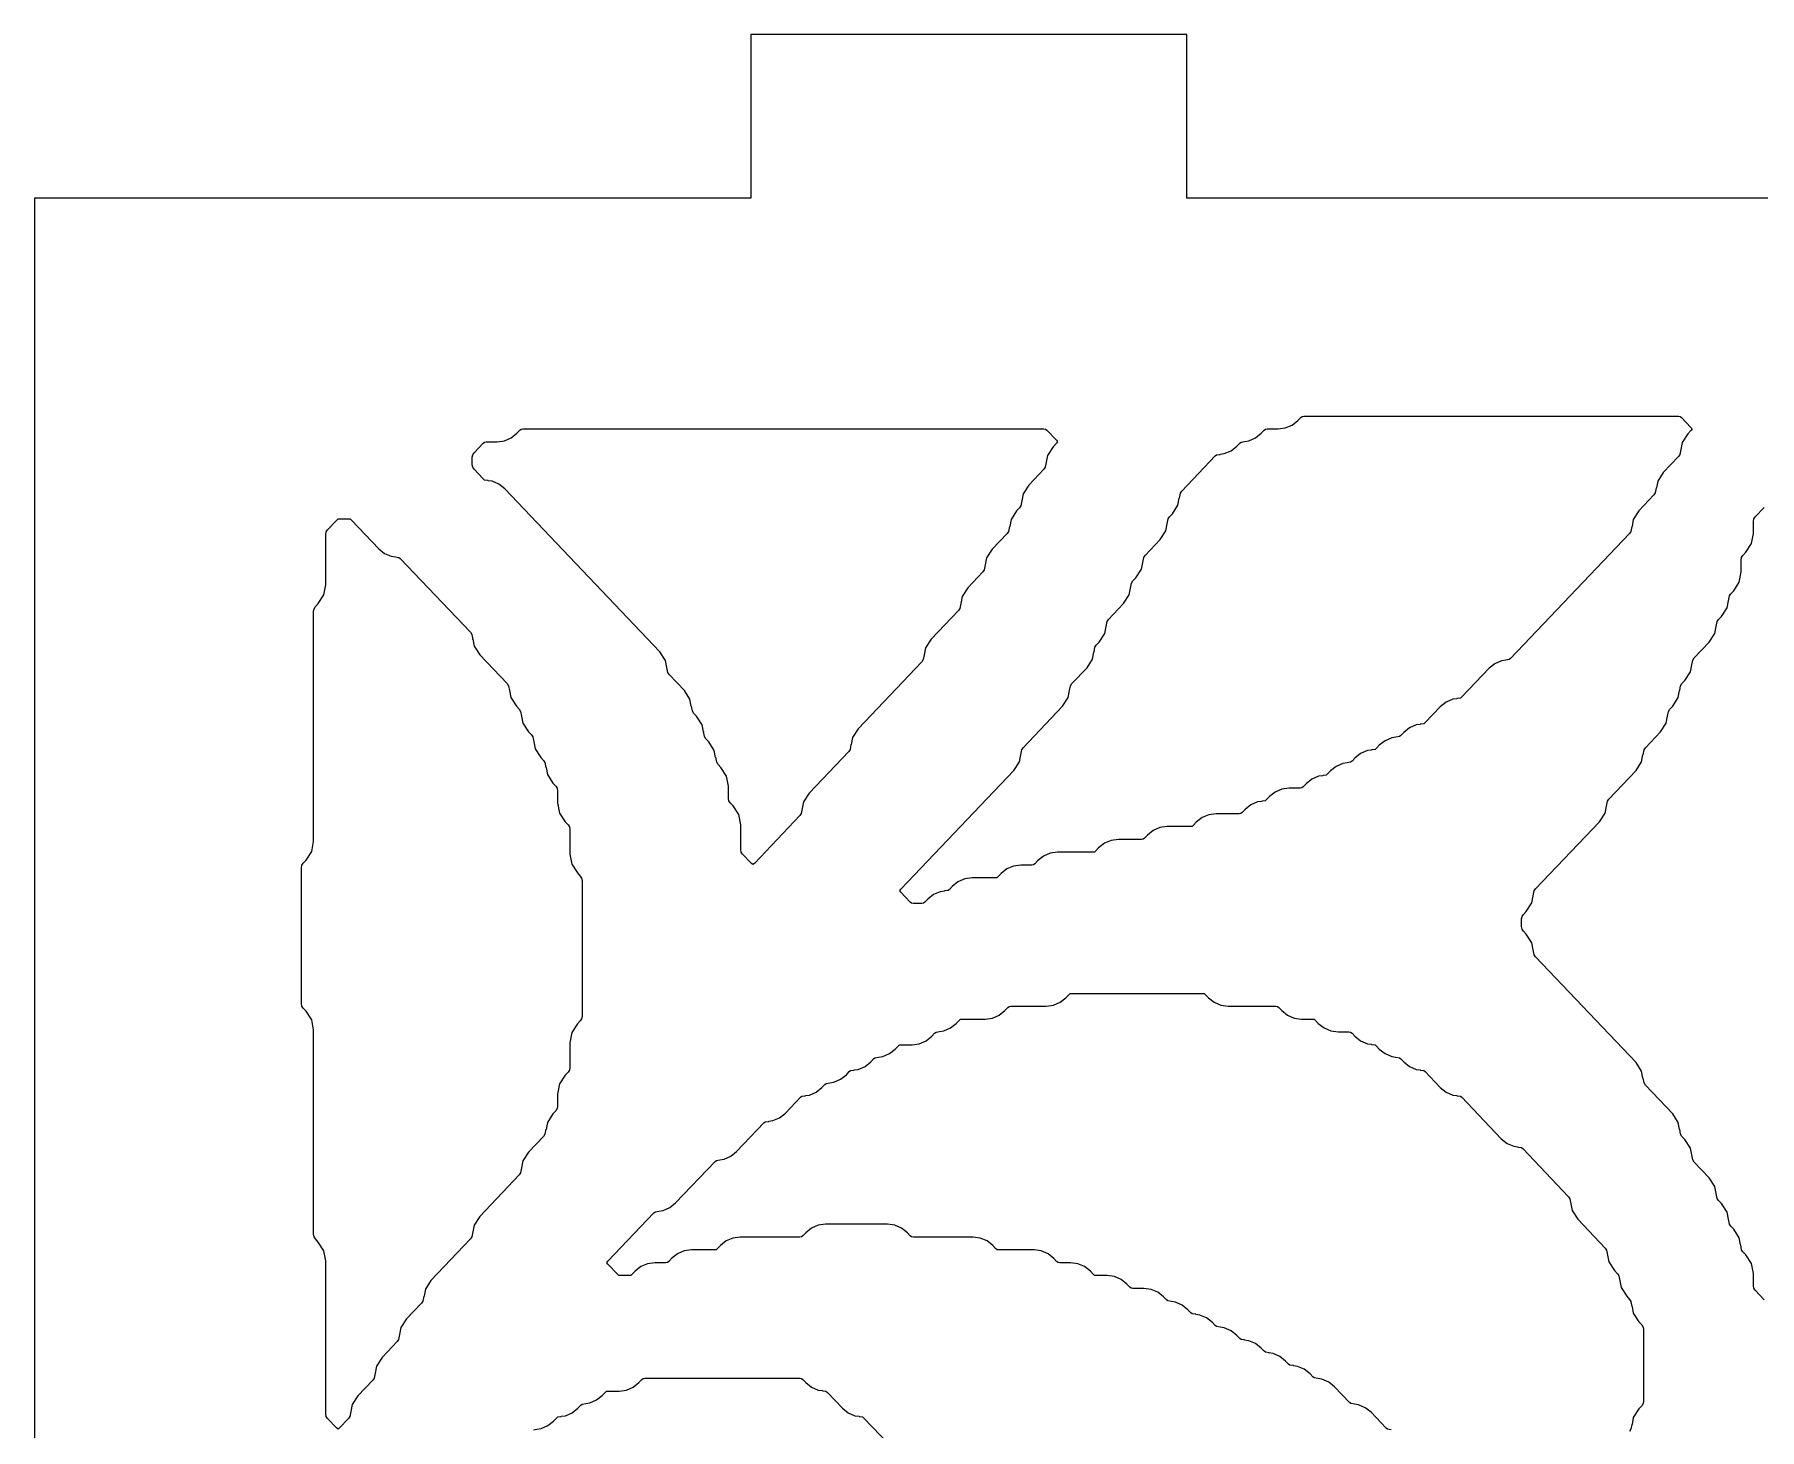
# Model space of a CAD drawing. Header units: millimetres. Extents: x 10 to 410, y 18 to 283.
# Drawn here: x 10 to 41.63, y 257.41 to 283 of the extents above; entities that cross this region are included whole.
import ezdxf

# ---------------------------------------------------------------- set-up
doc = ezdxf.new("R2010")
doc.units = ezdxf.units.MM
doc.layers.add('CUT', color=1, linetype='Continuous')

msp = doc.modelspace()

# ---------------------------------------------------------------- linework, layer by layer
at = {"layer": 'CUT'}
for points in [[(52.134, 157), (60.134, 157), (60.134, 160), (73.2679, 160), (73.2679, 280), (60.134, 280), (60.134, 283), (52.134, 283), (52.134, 280), (31.134, 280), (31.134, 283), (23.134, 283), (23.134, 280), (10, 280), (10, 160), (23.134, 160), (23.134, 157), (31.134, 157), (31.134, 160), (52.134, 160)], [(27.959, 269.5023), (28.061, 269.6613), (28.0854, 269.7883), (28.0877, 269.7879), (28.1052, 269.879), (28.1295, 269.9169), (28.854, 270.6788), (28.956, 270.8378), (28.9805, 270.9648), (28.9827, 270.9644), (29.0002, 271.0554), (29.0246, 271.0934), (29.3015, 271.3846), (29.4035, 271.5437), (29.428, 271.6707), (29.4302, 271.6702), (29.4477, 271.7613), (29.4721, 271.7992), (29.5253, 271.8552), (29.6273, 272.0143), (29.6517, 272.1413), (29.654, 272.1408), (29.6715, 272.2319), (29.6958, 272.2698), (29.9728, 272.5611), (30.0748, 272.7201), (30.0992, 272.8471), (30.1015, 272.8467), (30.119, 272.9378), (30.1433, 272.9757), (30.1966, 273.0317), (30.2986, 273.1907), (30.323, 273.3177), (30.3252, 273.3173), (30.3428, 273.4084), (30.3671, 273.4463), (30.6441, 273.7376), (30.7461, 273.8966), (30.7705, 274.0236), (30.7728, 274.0232), (30.7903, 274.1142), (30.8146, 274.1522), (30.8678, 274.2082), (30.9698, 274.3672), (30.9943, 274.4942), (30.9965, 274.4938), (31.014, 274.5848), (31.0384, 274.6228), (31.6535, 275.2696), (31.6787, 275.2898), (31.7441, 275.2987), (31.7437, 275.302), (31.8195, 275.3123), (31.9433, 275.3654), (32.0484, 275.4496), (32.101, 275.5049), (32.1262, 275.5251), (32.1916, 275.534), (32.1912, 275.5372), (32.267, 275.5475), (32.3908, 275.6006), (32.4959, 275.6849), (32.5485, 275.7402), (32.5737, 275.7604), (32.6056, 275.7647), (32.8048, 275.7647), (32.9383, 275.7828), (33.062, 275.8359), (33.1672, 275.9201), (33.2198, 275.9755), (33.245, 275.9957), (33.2769, 276), (40.1457, 276), (40.1777, 275.9957), (40.2029, 275.9755), (40.3771, 275.7923), (40.3963, 275.7647), (40.3771, 275.7371), (40.3172, 275.6742), (40.2152, 275.5152), (40.1908, 275.3881), (40.1886, 275.3886), (40.171, 275.2975), (40.1467, 275.2596), (39.8697, 274.9683), (39.7677, 274.8093), (39.7433, 274.6823), (39.741, 274.6827), (39.7235, 274.5916), (39.6992, 274.5537), (39.4222, 274.2624), (39.3202, 274.1034), (39.2958, 273.9764), (39.2935, 273.9768), (39.276, 273.8858), (39.2517, 273.8478), (37.0703, 271.5539), (37.0451, 271.5338), (36.9796, 271.5249), (36.9801, 271.5216), (36.9043, 271.5113), (36.7805, 271.4582), (36.6754, 271.374), (36.1752, 270.848), (36.1501, 270.8279), (36.0846, 270.819), (36.085, 270.8157), (36.0092, 270.8054), (35.8855, 270.7523), (35.7804, 270.6681), (35.504, 270.3775), (35.4788, 270.3573), (35.4133, 270.3484), (35.4138, 270.3451), (35.338, 270.3348), (35.2142, 270.2817), (35.1091, 270.1975), (35.0565, 270.1422), (35.0313, 270.122), (34.9658, 270.1131), (34.9663, 270.1098), (34.8904, 270.0995), (34.7667, 270.0464), (34.6616, 269.9622), (34.6089, 269.9069), (34.5838, 269.8867), (34.5183, 269.8778), (34.5187, 269.8745), (34.4429, 269.8642), (34.3192, 269.8111), (34.2141, 269.7269), (34.1614, 269.6716), (34.1363, 269.6514), (34.0708, 269.6425), (34.0712, 269.6392), (33.9954, 269.6289), (33.8716, 269.5758), (33.7665, 269.4916), (33.7139, 269.4363), (33.6887, 269.4161), (33.6233, 269.4072), (33.6237, 269.4039), (33.5479, 269.3936), (33.4241, 269.3405), (33.319, 269.2563), (33.2664, 269.201), (33.2412, 269.1808), (33.2093, 269.1765), (33.0101, 269.1765), (32.8766, 269.1583), (32.7529, 269.1052), (32.6478, 269.021), (32.5951, 268.9657), (32.57, 268.9455), (32.5045, 268.9366), (32.5049, 268.9333), (32.4291, 268.923), (32.3054, 268.8699), (32.2002, 268.7857), (32.1476, 268.7304), (32.1224, 268.7102), (32.0905, 268.7059), (31.6675, 268.7059), (31.5341, 268.6877), (31.4103, 268.6346), (31.3052, 268.5504), (31.2526, 268.4951), (31.2274, 268.4749), (31.1955, 268.4706), (30.7725, 268.4706), (30.6391, 268.4525), (30.5153, 268.3994), (30.4102, 268.3151), (30.3576, 268.2598), (30.3324, 268.2396), (30.3004, 268.2353), (29.8775, 268.2353), (29.744, 268.2172), (29.6203, 268.1641), (29.5152, 268.0799), (29.4625, 268.0245), (29.4374, 268.0043), (29.4054, 268), (28.7587, 268), (28.6253, 267.9819), (28.5015, 267.9288), (28.3964, 267.8446), (28.3437, 267.7892), (28.3186, 267.769), (28.2866, 267.7647), (28.0874, 267.7647), (27.954, 267.7466), (27.8302, 267.6935), (27.7251, 267.6093), (27.6725, 267.5539), (27.6473, 267.5338), (27.6153, 267.5294), (27.1924, 267.5294), (27.059, 267.5113), (26.9352, 267.4582), (26.8301, 267.374), (26.7775, 267.3186), (26.7523, 267.2985), (26.6868, 267.2896), (26.6872, 267.2863), (26.6114, 267.276), (26.4877, 267.2229), (26.3826, 267.1387), (26.3299, 267.0833), (26.3048, 267.0632), (26.2728, 267.0588), (26.1167, 267.0588), (26.0847, 267.0632), (26.0596, 267.0833), (25.8854, 267.2665), (25.8661, 267.2941), (25.8854, 267.3217)], [(18.0605, 275.3287), (18.2281, 275.5049), (18.2532, 275.5251), (18.2852, 275.5294), (18.4844, 275.5294), (18.6178, 275.5475), (18.7416, 275.6006), (18.8467, 275.6849), (18.8993, 275.7402), (18.9245, 275.7604), (18.9565, 275.7647), (28.5104, 275.7647), (28.5423, 275.7604), (28.5675, 275.7402), (28.7417, 275.557), (28.7609, 275.5294), (28.7417, 275.5018), (28.6819, 275.4389), (28.5799, 275.2799), (28.5555, 275.1529), (28.5532, 275.1533), (28.5357, 275.0622), (28.5114, 275.0243), (28.2344, 274.733), (28.1324, 274.574), (28.1079, 274.447), (28.1057, 274.4474), (28.0882, 274.3563), (28.0638, 274.3184), (28.0106, 274.2624), (27.9086, 274.1034), (27.8842, 273.9764), (27.8819, 273.9768), (27.8644, 273.8858), (27.8401, 273.8478), (27.5631, 273.5565), (27.4611, 273.3975), (27.4367, 273.2705), (27.4344, 273.2709), (27.4169, 273.1799), (27.3926, 273.1419), (27.1156, 272.8507), (27.0136, 272.6916), (26.9892, 272.5646), (26.9869, 272.5651), (26.9694, 272.474), (26.9451, 272.4361), (26.4443, 271.9095), (26.3423, 271.7504), (26.3179, 271.6234), (26.3156, 271.6239), (26.2981, 271.5328), (26.2738, 271.4949), (25.1018, 270.2624), (24.9998, 270.1034), (24.9753, 269.9764), (24.9731, 269.9768), (24.9556, 269.8858), (24.9312, 269.8478), (24.2067, 269.086), (24.1048, 268.9269), (24.0803, 268.7999), (24.0781, 268.8003), (24.0605, 268.7093), (24.0362, 268.6713), (23.202, 267.7941), (23.174, 267.7729), (23.146, 267.7941), (22.9831, 267.9655), (22.9588, 268.0034), (22.9503, 268.0477), (22.9503, 268.5061), (22.9146, 268.6916), (22.8126, 268.8507), (22.7594, 268.9066), (22.735, 268.9446), (22.7265, 268.9888), (22.7265, 269.212), (22.6908, 269.3975), (22.5888, 269.5565), (22.5356, 269.6125), (22.5113, 269.6505), (22.4938, 269.7415), (22.4915, 269.7411), (22.4671, 269.8681), (22.3651, 270.0271), (22.3118, 270.0831), (22.2875, 270.121), (22.27, 270.2121), (22.2677, 270.2117), (22.2433, 270.3387), (22.1413, 270.4977), (22.0881, 270.5537), (22.0638, 270.5916), (22.0462, 270.6827), (22.044, 270.6823), (22.0196, 270.8093), (21.9176, 270.9683), (21.6406, 271.2596), (21.6162, 271.2975), (21.5987, 271.3886), (21.5965, 271.3881), (21.572, 271.5152), (21.4701, 271.6742), (18.623, 274.6681), (18.5179, 274.7523), (18.3941, 274.8054), (18.3183, 274.8157), (18.3187, 274.819), (18.2532, 274.8279), (18.2281, 274.848), (18.0605, 275.0243), (18.0361, 275.0622), (18.0276, 275.1065), (18.0276, 275.2465), (18.0361, 275.2907)], [(15.1188, 268.1998), (15.1188, 272.4229), (15.1273, 272.4672), (15.1516, 272.5051), (15.2049, 272.5611), (15.3068, 272.7201), (15.3425, 272.9057), (15.3425, 273.8347), (15.3511, 273.879), (15.3754, 273.9169), (15.543, 274.0931), (15.5682, 274.1133), (15.6001, 274.1176), (15.7562, 274.1176), (15.7882, 274.1133), (15.8134, 274.0931), (16.3135, 273.5672), (16.4186, 273.483), (16.5424, 273.4299), (16.6182, 273.4196), (16.6177, 273.4163), (16.6832, 273.4074), (16.7084, 273.3873), (17.9948, 272.0345), (18.0191, 271.9966), (18.0366, 271.9055), (18.0389, 271.906), (18.0633, 271.779), (18.1653, 271.6199), (18.6661, 271.0934), (18.6904, 271.0554), (18.7079, 270.9644), (18.7102, 270.9648), (18.7346, 270.8378), (18.8366, 270.6788), (18.8898, 270.6228), (18.9141, 270.5848), (18.9317, 270.4938), (18.9339, 270.4942), (18.9583, 270.3672), (19.0603, 270.2082), (19.1136, 270.1522), (19.1379, 270.1142), (19.1554, 270.0232), (19.1577, 270.0236), (19.1821, 269.8966), (19.2841, 269.7376), (19.3373, 269.6816), (19.3617, 269.6437), (19.3792, 269.5526), (19.3814, 269.553), (19.4059, 269.426), (19.5078, 269.267), (19.5611, 269.211), (19.5854, 269.1731), (19.5939, 269.1288), (19.5939, 268.9057), (19.6296, 268.7201), (19.7316, 268.5611), (19.7848, 268.5051), (19.8092, 268.4672), (19.8177, 268.4229), (19.8177, 267.9645), (19.8534, 267.779), (19.9554, 267.6199), (20.0086, 267.5639), (20.0329, 267.526), (20.0414, 267.4818), (20.0414, 264.9888), (20.0329, 264.9446), (20.0086, 264.9066), (19.9554, 264.8507), (19.8534, 264.6916), (19.8177, 264.5061), (19.8177, 264.0477), (19.8092, 264.0034), (19.7848, 263.9655), (19.7316, 263.9095), (19.6296, 263.7504), (19.5939, 263.5649), (19.5939, 263.3418), (19.5854, 263.2975), (19.5611, 263.2596), (19.5078, 263.2036), (19.4059, 263.0446), (19.3814, 262.9176), (19.3792, 262.918), (19.3617, 262.8269), (19.3373, 262.789), (19.0603, 262.4977), (18.9583, 262.3387), (18.9339, 262.2117), (18.9317, 262.2121), (18.9141, 262.121), (18.8898, 262.0831), (18.1653, 261.3212), (18.0633, 261.1622), (18.0389, 261.0352), (18.0366, 261.0356), (18.0191, 260.9446), (17.9948, 260.9066), (17.2703, 260.1448), (17.1683, 259.9857), (17.1439, 259.8587), (17.1416, 259.8592), (17.1241, 259.7681), (17.0998, 259.7302), (16.8228, 259.4389), (16.7208, 259.2799), (16.6963, 259.1529), (16.6941, 259.1533), (16.6766, 259.0622), (16.6522, 259.0243), (16.3752, 258.733), (16.2733, 258.574), (16.2488, 258.447), (16.2466, 258.4474), (16.2291, 258.3563), (16.2047, 258.3184), (15.9277, 258.0271), (15.8257, 257.8681), (15.8013, 257.7411), (15.7991, 257.7415), (15.7815, 257.6505), (15.7572, 257.6125), (15.5943, 257.4412), (15.5663, 257.42), (15.5383, 257.4412), (15.3754, 257.6125), (15.3511, 257.6505), (15.3425, 257.6947), (15.3425, 260.5061), (15.3068, 260.6916), (15.2049, 260.8507), (15.1516, 260.9066), (15.1273, 260.9446), (15.1188, 260.9888), (15.1188, 264.7414), (15.0831, 264.9269), (14.9811, 265.086), (14.9279, 265.1419), (14.9035, 265.1799), (14.895, 265.2241), (14.895, 267.717), (14.9035, 267.7613), (14.9279, 267.7992), (14.9811, 267.8552), (15.0831, 268.0143)]]:
    msp.add_lwpolyline(points, close=True, dxfattribs=at)
for points in [[(41.7225, 259.7892), (41.5549, 259.9655), (41.5306, 260.0034), (41.5221, 260.0477), (41.5221, 260.2708), (41.4864, 260.4563), (41.3844, 260.6154), (41.3312, 260.6713), (41.3069, 260.7093), (41.2893, 260.8003), (41.2871, 260.7999), (41.2626, 260.9269), (41.1607, 261.086), (41.1074, 261.1419), (41.0831, 261.1799), (41.0656, 261.2709), (41.0633, 261.2705), (41.0389, 261.3975), (40.9369, 261.5565), (40.8837, 261.6125), (40.8593, 261.6505), (40.8418, 261.7415), (40.8396, 261.7411), (40.8151, 261.8681), (40.7132, 262.0271), (40.4362, 262.3184), (40.4118, 262.3563), (40.3943, 262.4474), (40.3921, 262.447), (40.3676, 262.574), (40.2656, 262.733), (40.2124, 262.789), (40.1881, 262.8269), (40.1706, 262.918), (40.1683, 262.9176), (40.1439, 263.0446), (40.0419, 263.2036), (39.5411, 263.7302), (39.5168, 263.7681), (39.4993, 263.8592), (39.497, 263.8587), (39.4726, 263.9857), (39.3706, 264.1448), (37.5273, 266.0831), (37.503, 266.121), (37.4855, 266.2121), (37.4832, 266.2117), (37.4588, 266.3387), (37.3568, 266.4977), (37.3036, 266.5537), (37.2792, 266.5916), (37.2707, 266.6359), (37.2707, 266.7759), (37.2792, 266.8201), (37.3036, 266.8581), (37.3568, 266.914), (37.4588, 267.0731), (37.4832, 267.2001), (37.4855, 267.1997), (37.503, 267.2907), (37.5273, 267.3287), (38.6993, 268.5611), (38.8013, 268.7201), (38.8258, 268.8471), (38.828, 268.8467), (38.8455, 268.9378), (38.8699, 268.9757), (39.3706, 269.5023), (39.4726, 269.6613), (39.497, 269.7883), (39.4993, 269.7879), (39.5168, 269.879), (39.5411, 269.9169), (39.8181, 270.2082), (39.9201, 270.3672), (39.9445, 270.4942), (39.9468, 270.4938), (39.9643, 270.5848), (39.9886, 270.6228), (40.0419, 270.6788), (40.1439, 270.8378), (40.1683, 270.9648), (40.1706, 270.9644), (40.1881, 271.0554), (40.2124, 271.0934), (40.2656, 271.1493), (40.3676, 271.3084), (40.3921, 271.4354), (40.3943, 271.4349), (40.4118, 271.526), (40.4362, 271.5639), (40.7132, 271.8552), (40.8151, 272.0143), (40.8396, 272.1413), (40.8418, 272.1408), (40.8593, 272.2319), (40.8837, 272.2698), (40.9369, 272.3258), (41.0389, 272.4848), (41.0633, 272.6119), (41.0656, 272.6114), (41.0831, 272.7025), (41.1074, 272.7404), (41.1607, 272.7964), (41.2626, 272.9554), (41.2983, 273.141), (41.2983, 273.3641), (41.3069, 273.4084), (41.3312, 273.4463), (41.3844, 273.5023), (41.4864, 273.6613), (41.5221, 273.8468), (41.5221, 274.07), (41.5306, 274.1142), (41.5549, 274.1522), (41.7179, 274.3235)], [(34.8767, 257.4072), (34.8113, 257.4161), (34.7861, 257.4363), (34.5097, 257.7269), (34.4046, 257.8111), (34.2808, 257.8642), (34.205, 257.8745), (34.2055, 257.8778), (34.14, 257.8867), (34.1148, 257.9069), (33.8384, 258.1975), (33.7333, 258.2817), (33.6096, 258.3348), (33.5337, 258.3451), (33.5342, 258.3484), (33.4687, 258.3573), (33.4435, 258.3775), (33.3909, 258.4328), (33.2858, 258.517), (33.162, 258.5701), (33.0862, 258.5804), (33.0867, 258.5837), (33.0212, 258.5926), (32.996, 258.6127), (32.9434, 258.6681), (32.8383, 258.7523), (32.7145, 258.8054), (32.6387, 258.8157), (32.6392, 258.819), (32.5737, 258.8279), (32.5485, 258.848), (32.4959, 258.9034), (32.3908, 258.9876), (32.267, 259.0407), (32.1912, 259.051), (32.1916, 259.0543), (32.1262, 259.0632), (32.101, 259.0833), (32.0484, 259.1387), (31.9433, 259.2229), (31.8195, 259.276), (31.7437, 259.2863), (31.7441, 259.2896), (31.6787, 259.2985), (31.6535, 259.3186), (31.6009, 259.374), (31.4957, 259.4582), (31.372, 259.5113), (31.2962, 259.5216), (31.2966, 259.5249), (31.2311, 259.5338), (31.206, 259.5539), (31.1533, 259.6093), (31.0482, 259.6935), (30.9245, 259.7466), (30.8487, 259.7569), (30.8491, 259.7602), (30.7836, 259.769), (30.7585, 259.7892), (30.7058, 259.8446), (30.6007, 259.9288), (30.477, 259.9819), (30.3435, 260), (30.1443, 260), (30.1124, 260.0043), (30.0872, 260.0245), (30.0346, 260.0799), (29.9295, 260.1641), (29.8057, 260.2172), (29.6722, 260.2353), (29.473, 260.2353), (29.4411, 260.2396), (29.4159, 260.2598), (29.3633, 260.3151), (29.2582, 260.3994), (29.1344, 260.4525), (29.001, 260.4706), (28.8018, 260.4706), (28.7698, 260.4749), (28.7446, 260.4951), (28.692, 260.5504), (28.5869, 260.6346), (28.4631, 260.6877), (28.3297, 260.7059), (27.683, 260.7059), (27.651, 260.7102), (27.6259, 260.7304), (27.5732, 260.7857), (27.4681, 260.8699), (27.3444, 260.923), (27.2109, 260.9412), (26.1167, 260.9412), (26.0847, 260.9455), (26.0596, 260.9657), (26.0069, 261.021), (25.9018, 261.1052), (25.7781, 261.1583), (25.6446, 261.1765), (24.5073, 261.1765), (24.3739, 261.1583), (24.2501, 261.1052), (24.145, 261.021), (24.0924, 260.9657), (24.0672, 260.9455), (24.0352, 260.9412), (22.941, 260.9412), (22.8076, 260.923), (22.6838, 260.8699), (22.5787, 260.7857), (22.5261, 260.7304), (22.5009, 260.7102), (22.4689, 260.7059), (22.046, 260.7059), (21.9125, 260.6877), (21.7888, 260.6346), (21.6837, 260.5504), (21.631, 260.4951), (21.6059, 260.4749), (21.5739, 260.4706), (21.3747, 260.4706), (21.2413, 260.4525), (21.1175, 260.3994), (21.0124, 260.3151), (20.9598, 260.2598), (20.9346, 260.2396), (20.9026, 260.2353), (20.7465, 260.2353), (20.7146, 260.2396), (20.6894, 260.2598), (20.5152, 260.443), (20.496, 260.4706), (20.5152, 260.4982), (21.3607, 261.3873), (21.3858, 261.4074), (21.4513, 261.4163), (21.4509, 261.4196), (21.5267, 261.4299), (21.6504, 261.483), (21.7556, 261.5672), (22.4795, 262.3284), (22.5046, 262.3486), (22.5701, 262.3575), (22.5697, 262.3608), (22.6455, 262.3711), (22.7692, 262.4242), (22.8743, 262.5084), (23.3745, 263.0343), (23.3997, 263.0545), (23.4651, 263.0634), (23.4647, 263.0667), (23.5405, 263.077), (23.6643, 263.1301), (23.7694, 263.2143), (24.0458, 263.5049), (24.0709, 263.5251), (24.1364, 263.534), (24.136, 263.5372), (24.2118, 263.5475), (24.3355, 263.6006), (24.4406, 263.6849), (24.4933, 263.7402), (24.5184, 263.7604), (24.5839, 263.7693), (24.5835, 263.7725), (24.6593, 263.7828), (24.783, 263.8359), (24.8881, 263.9201), (24.9408, 263.9755), (24.966, 263.9957), (25.0314, 264.0046), (25.031, 264.0078), (25.1068, 264.0181), (25.2306, 264.0712), (25.3357, 264.1554), (25.3883, 264.2108), (25.4135, 264.231), (25.4789, 264.2398), (25.4785, 264.2431), (25.5543, 264.2534), (25.6781, 264.3065), (25.7832, 264.3907), (25.8358, 264.4461), (25.861, 264.4662), (25.8929, 264.4706), (26.0921, 264.4706), (26.2256, 264.4887), (26.3493, 264.5418), (26.4544, 264.626), (26.5071, 264.6814), (26.5322, 264.7015), (26.5977, 264.7104), (26.5973, 264.7137), (26.6731, 264.724), (26.7969, 264.7771), (26.902, 264.8613), (26.9546, 264.9167), (26.9798, 264.9368), (27.0117, 264.9412), (27.4347, 264.9412), (27.5681, 264.9593), (27.6919, 265.0124), (27.797, 265.0966), (27.8496, 265.152), (27.8748, 265.1721), (27.9067, 265.1765), (28.5534, 265.1765), (28.6869, 265.1946), (28.8107, 265.2477), (28.9158, 265.3319), (28.9684, 265.3873), (28.9936, 265.4074), (29.0255, 265.4118), (31.4192, 265.4118), (31.4512, 265.4074), (31.4763, 265.3873), (31.529, 265.3319), (31.6341, 265.2477), (31.7578, 265.1946), (31.8913, 265.1765), (32.7618, 265.1765), (32.7937, 265.1721), (32.8189, 265.152), (32.8715, 265.0966), (32.9766, 265.0124), (33.1004, 264.9593), (33.2338, 264.9412), (33.433, 264.9412), (33.465, 264.9368), (33.4902, 264.9167), (33.5428, 264.8613), (33.6479, 264.7771), (33.7717, 264.724), (33.9051, 264.7059), (34.1043, 264.7059), (34.1363, 264.7015), (34.1614, 264.6814), (34.2141, 264.626), (34.3192, 264.5418), (34.4429, 264.4887), (34.5187, 264.4784), (34.5183, 264.4751), (34.5838, 264.4662), (34.6089, 264.4461), (34.6616, 264.3907), (34.7667, 264.3065), (34.8904, 264.2534), (34.9663, 264.2431), (34.9658, 264.2398), (35.0313, 264.231), (35.0565, 264.2108), (35.1091, 264.1554), (35.2142, 264.0712), (35.338, 264.0181), (35.4138, 264.0078), (35.4133, 264.0046), (35.4788, 263.9957), (35.504, 263.9755), (35.7804, 263.6849), (35.8855, 263.6006), (36.0092, 263.5475), (36.085, 263.5372), (36.0846, 263.534), (36.1501, 263.5251), (36.1752, 263.5049), (36.8991, 262.7437), (37.0042, 262.6595), (37.128, 262.6064), (37.2038, 262.5961), (37.2034, 262.5928), (37.2689, 262.5839), (37.294, 262.5637), (38.1329, 261.6816), (38.1572, 261.6437), (38.1747, 261.5526), (38.177, 261.553), (38.2014, 261.426), (38.3034, 261.267), (38.8042, 260.7404), (38.8285, 260.7025), (38.846, 260.6114), (38.8483, 260.6119), (38.8727, 260.4848), (38.9747, 260.3258), (39.0279, 260.2698), (39.0523, 260.2319), (39.0698, 260.1408), (39.072, 260.1413), (39.0965, 260.0143), (39.1984, 259.8552), (39.2517, 259.7992), (39.276, 259.7613), (39.2935, 259.6702), (39.2958, 259.6707), (39.3202, 259.5437), (39.4222, 259.3846), (39.4754, 259.3287), (39.4998, 259.2907), (39.5083, 259.2465), (39.5083, 257.93), (39.4998, 257.8858), (39.4754, 257.8478), (39.4222, 257.7918), (39.3202, 257.6328), (39.2958, 257.5058), (39.2935, 257.5062), (39.276, 257.4152), (39.2517, 257.3772)], [(19.1483, 257.4074), (19.2137, 257.4163), (19.2133, 257.4196), (19.2891, 257.4299), (19.4129, 257.483), (19.518, 257.5672), (19.5706, 257.6225), (19.5958, 257.6427), (19.6613, 257.6516), (19.6608, 257.6549), (19.7366, 257.6652), (19.8604, 257.7183), (19.9655, 257.8025), (20.0181, 257.8578), (20.0433, 257.878), (20.1088, 257.8869), (20.1083, 257.8902), (20.1841, 257.9005), (20.3079, 257.9536), (20.413, 258.0378), (20.4656, 258.0931), (20.4908, 258.1133), (20.5228, 258.1176), (20.722, 258.1176), (20.8554, 258.1358), (20.9792, 258.1889), (21.0843, 258.2731), (21.1369, 258.3284), (21.1621, 258.3486), (21.194, 258.3529), (24.0352, 258.3529), (24.0672, 258.3486), (24.0924, 258.3284), (24.145, 258.2731), (24.2501, 258.1889), (24.3739, 258.1358), (24.4497, 258.1255), (24.4492, 258.1222), (24.5147, 258.1133), (24.5399, 258.0931), (24.8163, 257.8025), (24.9214, 257.7183), (25.0451, 257.6652), (25.121, 257.6549), (25.1205, 257.6516), (25.186, 257.6427), (25.2112, 257.6225), (25.8263, 256.9757)]]:
    msp.add_lwpolyline(points, dxfattribs=at)

doc.saveas('drawing.dxf')
